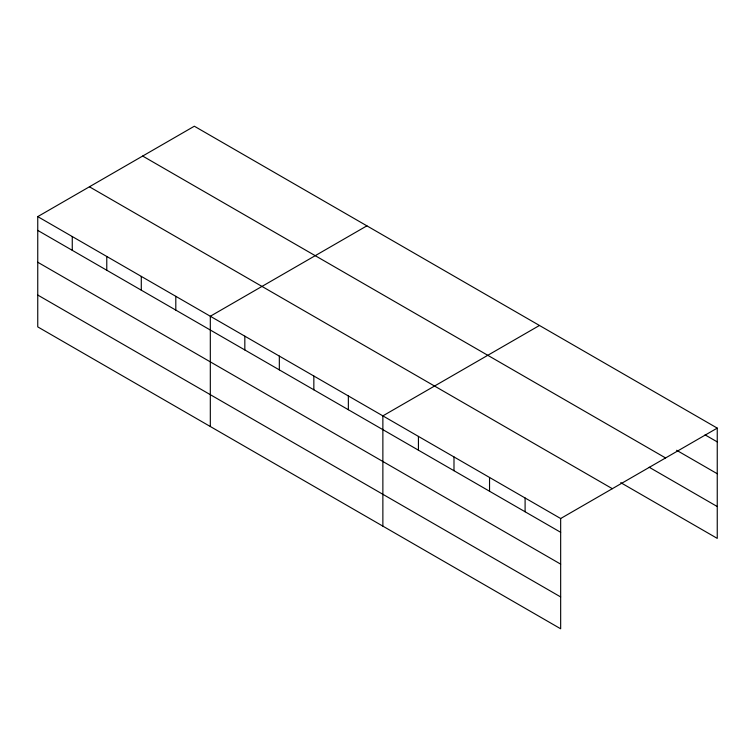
<?xml version="1.0" encoding="UTF-8"?>
<svg xmlns="http://www.w3.org/2000/svg" width="755" height="755" viewBox="0 0 755 755"><rect width="100%" height="100%" fill="white"/><g stroke="black" fill="none" stroke-linecap="round" stroke-linejoin="round"><path stroke-width="1.13" d="M560.663 564.136L560.663 518.525L37.75 216.619L37.75 326.887L560.663 628.783L560.663 564.136L37.75 262.24M620.733 482.653L717.25 538.381L717.25 428.113L194.337 126.217L37.75 216.619M366.902 225.839L210.315 316.251L210.315 426.509M539.457 325.471L382.87 415.873L382.87 526.141M560.663 518.525L717.25 428.113M705.057 434.861L717.25 441.892M676.612 450.273L717.25 473.734M142.667 156.049L665.58 457.955M649.177 467.241L717.25 506.539M89.42 186.787L612.333 488.693M37.75 230.398L560.663 532.303M37.75 295.045L560.663 596.941M525.102 497.989L525.102 511.767M489.542 477.462L489.542 491.241M453.991 456.935L453.991 470.714M418.43 436.409L418.43 450.188M348.357 395.95L348.357 409.729M313.844 376.028L313.844 389.807M279.331 356.096L279.331 369.875M244.828 336.173L244.828 349.952M175.802 296.328L175.802 310.107M141.289 276.396L141.289 290.175M106.776 256.474L106.776 270.252M72.263 236.551L72.263 250.33"/></g></svg>
